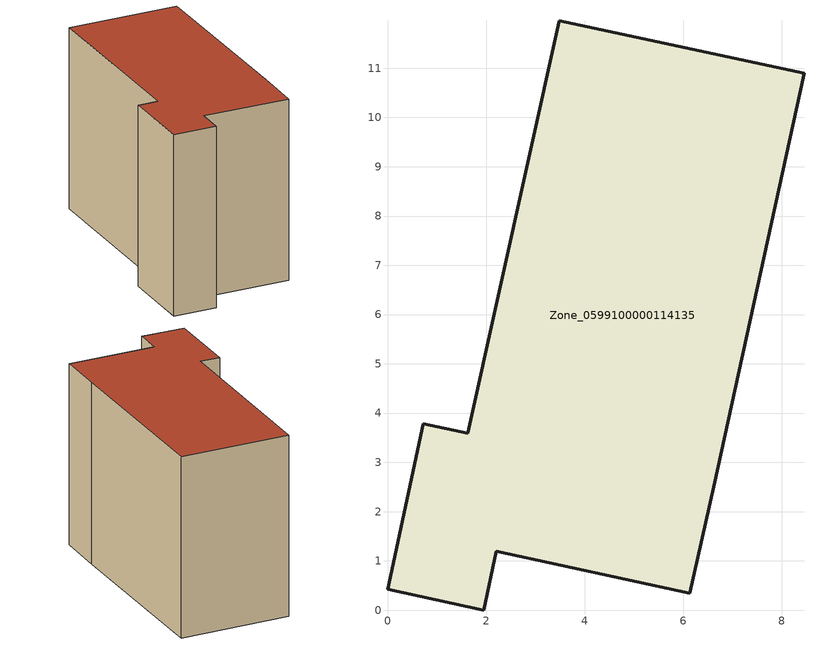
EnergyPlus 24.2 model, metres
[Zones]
Zone_0599100000114135
 floor ground (C_G): 2.21,1.2 1.95,0 0,0.42 0.72,3.78 1.62,3.59 3.48,11.96 8.45,10.9 6.62,2.51 6.13,0.34 z0
 wall outside (C_F): 1.95,0 2.21,1.2 6.13,0.34 6.62,2.51 8.45,10.9 3.48,11.96 1.62,3.59 0.72,3.78 0,0.42 1.95,0 z0:8.36
 roof outside (C_R): 6.13,0.34 6.62,2.51 8.45,10.9 3.48,11.96 1.62,3.59 0.72,3.78 0,0.42 1.95,0 2.21,1.2 z8.36
[BUILDING]
Pand.0599100000114135: North Axis=0; Terrain=City; Loads Convergence Tolerance Value=0.04; Temperature Convergence Tolerance Value=0.4; Solar Distribution=FullExterior; Maximum Number of Warmup Days=25; Minimum Number of Warmup Days=1
[Site:Location]
Rotterdam.The.Hague.AP_ZH_NLD Design_Conditions: Latitude=51.96; Longitude=4.45; Time Zone=1; Elevation=-4.5
[SITE:GROUNDTEMPERATURE:BUILDINGSURFACE]
18, 18, 18, 18, 18, 18, 18, 18, 18, 18, 18, 18
[MATERIAL] Thermal Absorptance=0.9; Solar Absorptance=0.7; Visible Absorptance=0.7
Name | Roughness | Thickness | Conductivity | Density | Specific Heat
G.TI.1975-1991 | MediumSmooth | 0.15 | 0.288461 | 540 | 1210
F.TI.1975-1991 | Rough | 0.3 | 0.230769 | 1920 | 840
R.TI.1975-1991 | MediumRough | 0.2 | 0.153846 | 1500 | 1000
[CONSTRUCTION]
C_G: G.TI.1975-1991
C_F: F.TI.1975-1991
C_R: R.TI.1975-1991
[ZONE]
Zone_0599100000114135: Type=1; Multiplier=1; Ceiling Height=Autocalculate; Volume=Autocalculate; Floor Area=autocalculate; Part of Total Floor Area=Yes
[ZONEINFILTRATION:DESIGNFLOWRATE]
Infil_Zone_0599100000114135: Zone or ZoneList or Space or SpaceList=Zone_0599100000114135; Schedule=AlwaysOn; Design Flow Rate Calculation Method=Flow/Area; Flow Rate per Floor Area=0.003; Constant Term Coefficient=1; Temperature Term Coefficient=0; Velocity Term Coefficient=0; Velocity Squared Term Coefficient=0
[HVACTEMPLATE:ZONE:IDEALLOADSAIRSYSTEM]
Zone_0599100000114135: Maximum Heating Supply Air Temperature=50; Minimum Cooling Supply Air Temperature=13; Maximum Heating Supply Air Humidity Ratio=0.0156; Minimum Cooling Supply Air Humidity Ratio=0.0077; Heating Limit=NoLimit; Cooling Limit=NoLimit; Dehumidification Control Type=ConstantSensibleHeatRatio; Cooling Sensible Heat Ratio=0.7; Dehumidification Setpoint=60; Humidification Control Type=None; Humidification Setpoint=30; Outdoor Air Method=None; Outdoor Air Flow Rate per Person=0.00944; Outdoor Air Flow Rate per Zone Floor Area=0; Outdoor Air Flow Rate per Zone=0; Demand Controlled Ventilation Type=None; Outdoor Air Economizer Type=NoEconomizer; Heat Recovery Type=None; Sensible Heat Recovery Effectiveness=0.7; Latent Heat Recovery Effectiveness=0.65
[ZONECONTROL:THERMOSTAT]
ThermostatControl_Zone_0599100000114135: Zone or ZoneList=Zone_0599100000114135; Control Type Schedule=DualSetpointControlType; Control 1=Thermostat_Zone_0599100000114135; Temperature Difference Between Cutout And Setpoint=0
[THERMOSTATSETPOINT:DUALSETPOINT]
Thermostat_Zone_0599100000114135: Heating Setpoint Temperature Schedule=HeatingSetpoint_Zone_0599100000114135; Cooling Setpoint Temperature Schedule=CoolingSetpoint_Zone_0599100000114135
[SCHEDULE:COMPACT]
HeatingSetpoint_Zone_0599100000114135: Through: 12/31, For: AllDays, Until: 24:00, 21
CoolingSetpoint_Zone_0599100000114135: Through: 12/31, For: AllDays, Until: 24:00, 24
DualSetpointControlType: Through: 12/31, For: AllDays, Until: 24:00, 4
AlwaysOn: Through: 12/31, For: AllDays, Until: 24:00, 1
